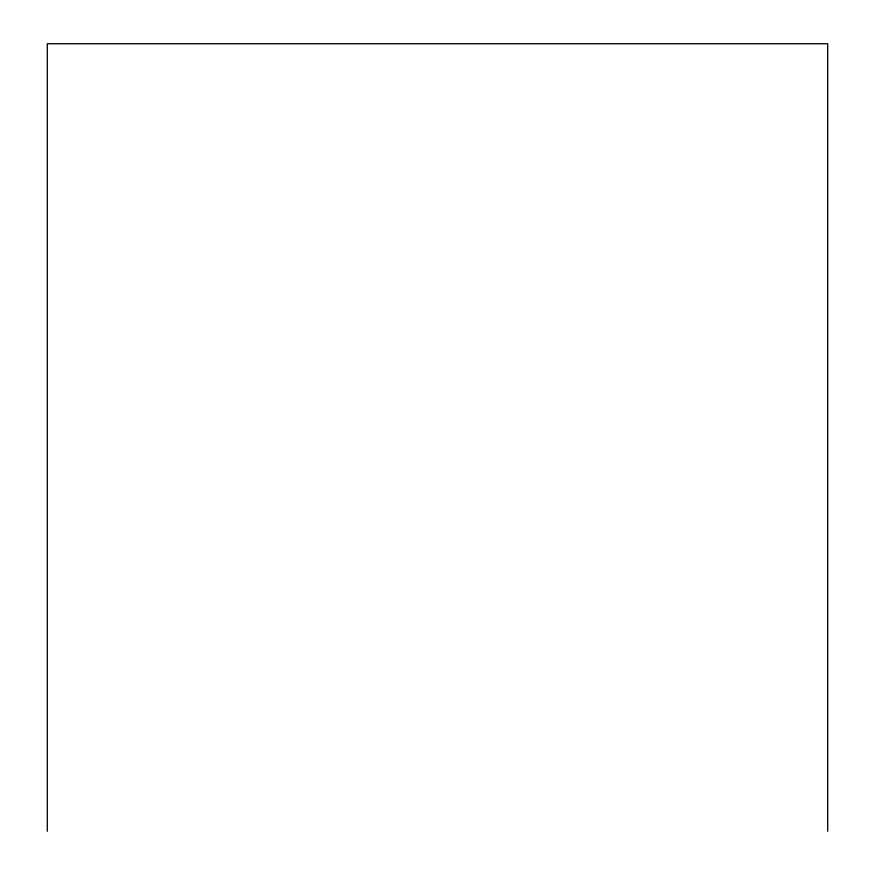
<?xml version="1.0" encoding="UTF-8"?>
<svg xmlns="http://www.w3.org/2000/svg" width="875" height="875" viewBox="0 0 875 875"><rect width="100%" height="100%" fill="white"/><g stroke="black" fill="none" stroke-linecap="round" stroke-linejoin="round"><path stroke-width="1.31" d="M827.706 831.25L827.706 43.75L47.294 43.75L47.294 831.25"/></g></svg>
